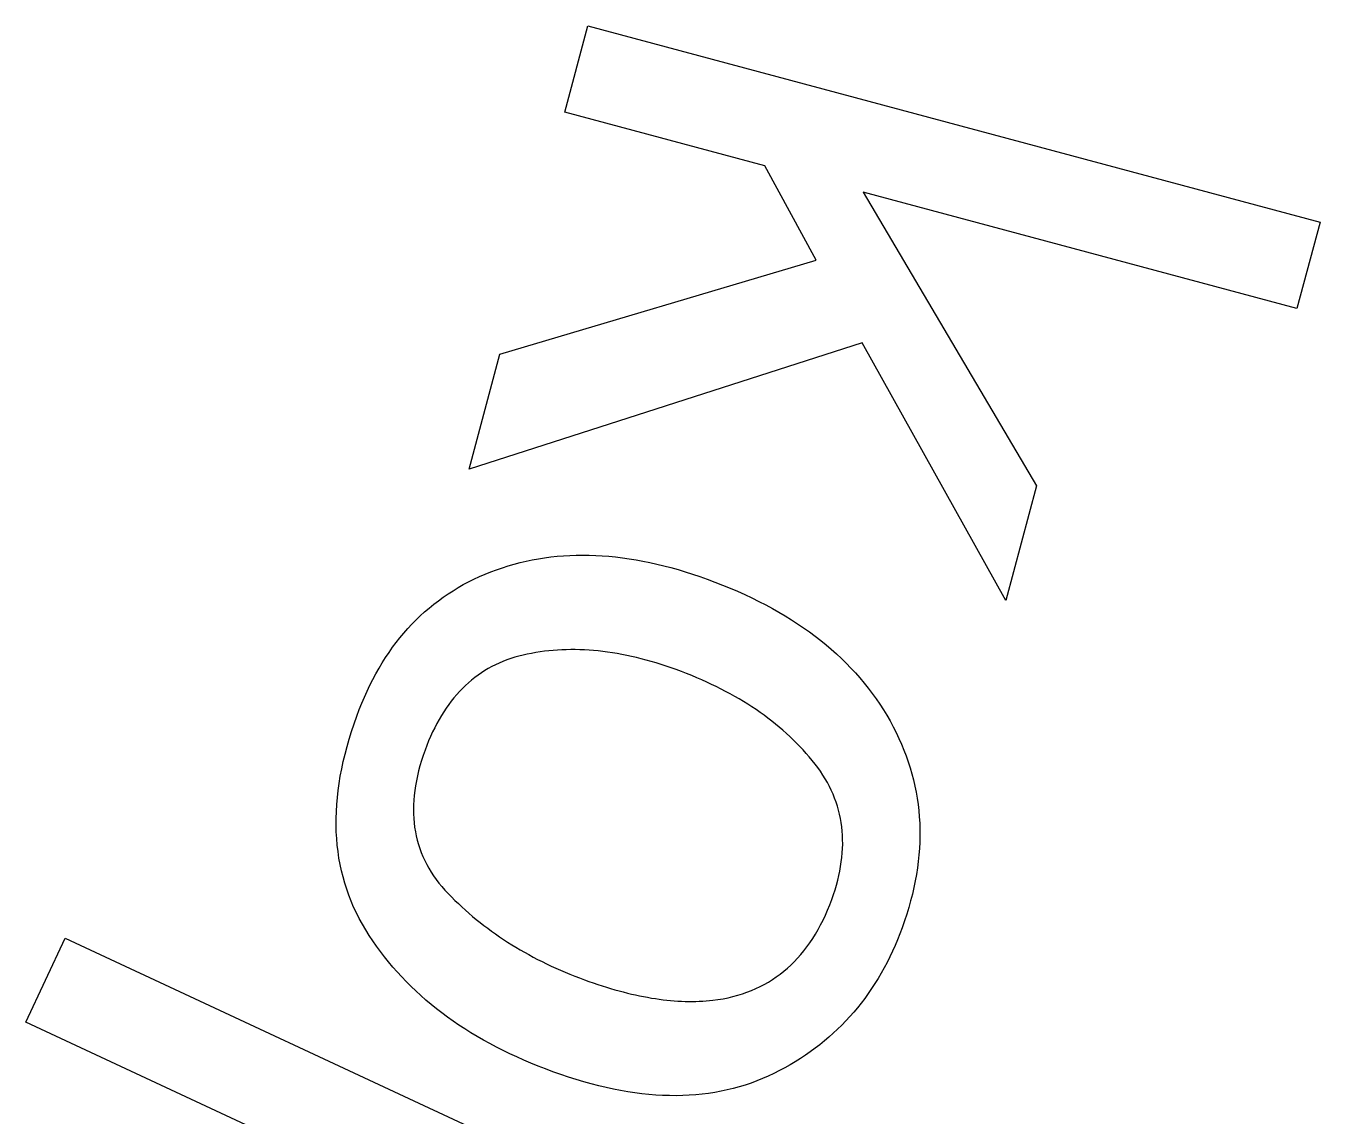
# Model space of a CAD drawing. Header units: metres. Extents: x -53 to 53, y -52 to 53.
# Drawn here: x 32.62 to 40.26, y -14.89 to -8.45 of the extents above; entities that cross this region are included whole.
import ezdxf

# ---------------------------------------------------------------- set-up
doc = ezdxf.new("R2010")
doc.units = ezdxf.units.M

msp = doc.modelspace()

# ---------------------------------------------------------------- linework, layer by layer
for p, q in [((35.7997, -8.96422), (35.9364, -8.45421)), ((35.9364, -8.45421), (40.2637, -9.61372)), ((36.983, -9.28127), (35.7997, -8.96422)), ((37.2851, -9.83846), (36.983, -9.28127)), ((40.1271, -10.1237), (37.5635, -9.43683)), ((37.5635, -9.43683), (38.5878, -11.17)), ((40.2637, -9.61372), (40.1271, -10.1237)), ((35.4167, -10.3938), (37.2851, -9.83846)), ((37.5573, -10.3255), (35.235, -11.0719)), ((35.235, -11.0719), (35.4167, -10.3938)), ((38.4061, -11.8481), (37.5573, -10.3255)), ((38.5878, -11.17), (38.4061, -11.8481)), ((35.5016, -11.6331), (35.5369, -11.6239)), ((35.5369, -11.6239), (35.5725, -11.6155)), ((35.5725, -11.6155), (35.6084, -11.608)), ((35.6084, -11.608), (35.6446, -11.6014)), ((35.6446, -11.6014), (35.681, -11.5956)), ((35.681, -11.5956), (35.7178, -11.5908)), ((35.7178, -11.5908), (35.7548, -11.5868)), ((35.7548, -11.5868), (35.7921, -11.5837)), ((35.7921, -11.5837), (35.8297, -11.5815)), ((35.8297, -11.5815), (35.8676, -11.5802)), ((35.8676, -11.5802), (35.9057, -11.5797)), ((35.9057, -11.5797), (35.9442, -11.5801)), ((35.9442, -11.5801), (35.983, -11.5814)), ((35.983, -11.5814), (36.022, -11.5836)), ((36.022, -11.5836), (36.0613, -11.5866)), ((36.0613, -11.5866), (36.1009, -11.5906)), ((36.1009, -11.5906), (36.1408, -11.5954)), ((36.1408, -11.5954), (36.1809, -11.6011)), ((36.1809, -11.6011), (36.2214, -11.6077)), ((36.2214, -11.6077), (36.2621, -11.6151)), ((36.2621, -11.6151), (36.3031, -11.6235)), ((36.3031, -11.6235), (36.3445, -11.6327)), ((35.2964, -11.707), (35.3295, -11.6926)), ((35.3295, -11.6926), (35.3632, -11.679)), ((35.3632, -11.679), (35.3974, -11.6662)), ((35.3974, -11.6662), (35.4318, -11.6543)), ((35.4318, -11.6543), (35.4666, -11.6433)), ((35.4666, -11.6433), (35.5016, -11.6331)), ((36.3445, -11.6327), (36.3861, -11.6428)), ((36.3861, -11.6428), (36.4279, -11.6537)), ((36.4279, -11.6537), (36.4701, -11.6656)), ((36.4701, -11.6656), (36.5126, -11.6783)), ((36.5126, -11.6783), (36.5553, -11.692)), ((36.5553, -11.692), (36.5983, -11.7065)), ((35.1399, -11.7902), (35.17, -11.772)), ((35.17, -11.772), (35.2007, -11.7546)), ((35.2007, -11.7546), (35.2319, -11.738)), ((35.2319, -11.738), (35.2638, -11.7221)), ((35.2638, -11.7221), (35.2964, -11.707)), ((36.5983, -11.7065), (36.6416, -11.7218)), ((36.6416, -11.7218), (36.6878, -11.739)), ((36.6878, -11.739), (36.7331, -11.7568)), ((36.7331, -11.7568), (36.7776, -11.775)), ((36.7776, -11.775), (36.8213, -11.7937)), ((35.0257, -11.8705), (35.0533, -11.8493)), ((35.0533, -11.8493), (35.0816, -11.8289)), ((35.0816, -11.8289), (35.1104, -11.8091)), ((35.1104, -11.8091), (35.1399, -11.7902)), ((36.8213, -11.7937), (36.8641, -11.813)), ((36.8641, -11.813), (36.9061, -11.8328)), ((36.9061, -11.8328), (36.9472, -11.8531)), ((36.9472, -11.8531), (36.9875, -11.8739)), ((34.9464, -11.9388), (34.9722, -11.9153)), ((34.9722, -11.9153), (34.9986, -11.8925)), ((34.9986, -11.8925), (35.0257, -11.8705)), ((36.9875, -11.8739), (37.0269, -11.8952)), ((37.0269, -11.8952), (37.0656, -11.917)), ((37.0656, -11.917), (37.1033, -11.9393)), ((34.8726, -12.0139), (34.8965, -11.9881)), ((34.8965, -11.9881), (34.9212, -11.9631)), ((34.9212, -11.9631), (34.9464, -11.9388)), ((37.1033, -11.9393), (37.1403, -11.9621)), ((37.1403, -11.9621), (37.1764, -11.9855)), ((37.1764, -11.9855), (37.2116, -12.0093)), ((34.8042, -12.0959), (34.8264, -12.0678)), ((34.8264, -12.0678), (34.8492, -12.0405)), ((34.8492, -12.0405), (34.8726, -12.0139)), ((37.2116, -12.0093), (37.246, -12.0337)), ((37.246, -12.0337), (37.2796, -12.0586)), ((37.2796, -12.0586), (37.3124, -12.084)), ((34.7413, -12.1848), (34.7617, -12.1544)), ((34.7617, -12.1544), (34.7826, -12.1248)), ((34.7826, -12.1248), (34.8042, -12.0959)), ((35.6286, -12.1558), (35.6034, -12.1603)), ((35.6539, -12.1518), (35.6286, -12.1558)), ((35.6795, -12.1483), (35.6539, -12.1518)), ((35.7051, -12.1454), (35.6795, -12.1483)), ((35.731, -12.1429), (35.7051, -12.1454)), ((35.7569, -12.1409), (35.731, -12.1429)), ((35.7831, -12.1395), (35.7569, -12.1409)), ((35.8094, -12.1386), (35.7831, -12.1395)), ((35.8359, -12.1381), (35.8094, -12.1386)), ((35.8625, -12.1382), (35.8359, -12.1381)), ((35.8893, -12.1388), (35.8625, -12.1382)), ((35.9163, -12.1399), (35.8893, -12.1388)), ((35.9434, -12.1414), (35.9163, -12.1399)), ((35.9707, -12.1436), (35.9434, -12.1414)), ((35.9981, -12.1461), (35.9707, -12.1436)), ((36.0257, -12.1492), (35.9981, -12.1461)), ((36.0534, -12.1529), (36.0257, -12.1492)), ((36.0813, -12.157), (36.0534, -12.1529)), ((36.1094, -12.1616), (36.0813, -12.157)), ((37.3124, -12.084), (37.3443, -12.1099)), ((37.3443, -12.1099), (37.3753, -12.1363)), ((37.3753, -12.1363), (37.4056, -12.1633)), ((34.7025, -12.2478), (34.7216, -12.2159)), ((34.7216, -12.2159), (34.7413, -12.1848)), ((35.3907, -12.2277), (35.3692, -12.2386)), ((35.4126, -12.2175), (35.3907, -12.2277)), ((35.435, -12.208), (35.4126, -12.2175)), ((35.4578, -12.1992), (35.435, -12.208)), ((35.4811, -12.191), (35.4578, -12.1992)), ((35.5048, -12.1836), (35.4811, -12.191)), ((35.5289, -12.1768), (35.5048, -12.1836)), ((35.5535, -12.1707), (35.5289, -12.1768)), ((35.5784, -12.1652), (35.5535, -12.1707)), ((35.6034, -12.1603), (35.5784, -12.1652)), ((36.1376, -12.1667), (36.1094, -12.1616)), ((36.166, -12.1724), (36.1376, -12.1667)), ((36.1946, -12.1785), (36.166, -12.1724)), ((36.2233, -12.1852), (36.1946, -12.1785)), ((36.2522, -12.1923), (36.2233, -12.1852)), ((36.2812, -12.2), (36.2522, -12.1923)), ((36.3104, -12.2081), (36.2812, -12.2)), ((36.3397, -12.2168), (36.3104, -12.2081)), ((36.3692, -12.226), (36.3397, -12.2168)), ((36.3989, -12.2356), (36.3692, -12.226)), ((36.4287, -12.2458), (36.3989, -12.2356)), ((37.4056, -12.1633), (37.435, -12.1907)), ((37.435, -12.1907), (37.4635, -12.2187)), ((37.4635, -12.2187), (37.4912, -12.2471)), ((34.666, -12.3139), (34.6839, -12.2805)), ((34.6839, -12.2805), (34.7025, -12.2478)), ((35.2683, -12.3032), (35.2494, -12.3182)), ((35.2876, -12.2889), (35.2683, -12.3032)), ((35.3073, -12.2753), (35.2876, -12.2889)), ((35.3275, -12.2624), (35.3073, -12.2753)), ((35.3481, -12.2501), (35.3275, -12.2624)), ((35.3692, -12.2386), (35.3481, -12.2501)), ((36.4587, -12.2565), (36.4287, -12.2458)), ((36.4898, -12.2681), (36.4587, -12.2565)), ((36.5205, -12.2799), (36.4898, -12.2681)), ((36.5508, -12.2921), (36.5205, -12.2799)), ((36.5807, -12.3045), (36.5508, -12.2921)), ((36.6101, -12.3172), (36.5807, -12.3045)), ((37.4912, -12.2471), (37.5181, -12.2761)), ((37.5181, -12.2761), (37.5441, -12.3056)), ((37.5441, -12.3056), (37.5693, -12.3356)), ((34.6159, -12.4187), (34.632, -12.383)), ((34.632, -12.383), (34.6487, -12.3481)), ((34.6487, -12.3481), (34.666, -12.3139)), ((35.1783, -12.3849), (35.1617, -12.4033)), ((35.1954, -12.3672), (35.1783, -12.3849)), ((35.213, -12.3502), (35.1954, -12.3672)), ((35.231, -12.3338), (35.213, -12.3502)), ((35.2494, -12.3182), (35.231, -12.3338)), ((36.6391, -12.3302), (36.6101, -12.3172)), ((36.6677, -12.3435), (36.6391, -12.3302)), ((36.6958, -12.3571), (36.6677, -12.3435)), ((36.7236, -12.371), (36.6958, -12.3571)), ((36.7509, -12.3852), (36.7236, -12.371)), ((36.7778, -12.3997), (36.7509, -12.3852)), ((37.5693, -12.3356), (37.5937, -12.3661)), ((37.5937, -12.3661), (37.6172, -12.3971)), ((34.5855, -12.4925), (34.6004, -12.4552)), ((34.6004, -12.4552), (34.6159, -12.4187)), ((35.1143, -12.4626), (35.0994, -12.4837)), ((35.1296, -12.4421), (35.1143, -12.4626)), ((35.1454, -12.4224), (35.1296, -12.4421)), ((35.1617, -12.4033), (35.1454, -12.4224)), ((36.8043, -12.4145), (36.7778, -12.3997)), ((36.8303, -12.4296), (36.8043, -12.4145)), ((36.8559, -12.4449), (36.8303, -12.4296)), ((36.8811, -12.4606), (36.8559, -12.4449)), ((36.9059, -12.4766), (36.8811, -12.4606)), ((37.6172, -12.3971), (37.6398, -12.4287)), ((37.6398, -12.4287), (37.6617, -12.4607)), ((37.6617, -12.4607), (37.6827, -12.4933)), ((34.555, -12.5764), (34.5712, -12.5305)), ((34.5712, -12.5305), (34.5855, -12.4925)), ((35.0709, -12.528), (35.0573, -12.5512)), ((35.0849, -12.5055), (35.0709, -12.528)), ((35.0994, -12.4837), (35.0849, -12.5055)), ((36.9303, -12.4928), (36.9059, -12.4766)), ((36.9542, -12.5094), (36.9303, -12.4928)), ((36.9778, -12.5262), (36.9542, -12.5094)), ((37.0009, -12.5433), (36.9778, -12.5262)), ((37.6827, -12.4933), (37.7028, -12.5264)), ((37.7028, -12.5264), (37.7222, -12.5599)), ((34.54, -12.6218), (34.555, -12.5764)), ((35.0314, -12.5996), (35.0191, -12.6248)), ((35.0441, -12.575), (35.0314, -12.5996)), ((35.0573, -12.5512), (35.0441, -12.575)), ((37.0235, -12.5608), (37.0009, -12.5433)), ((37.0458, -12.5785), (37.0235, -12.5608)), ((37.0676, -12.5965), (37.0458, -12.5785)), ((37.089, -12.6148), (37.0676, -12.5965)), ((37.11, -12.6334), (37.089, -12.6148)), ((37.7222, -12.5599), (37.7406, -12.5939)), ((37.7406, -12.5939), (37.758, -12.628)), ((34.5134, -12.7115), (34.5261, -12.6668)), ((34.5261, -12.6668), (34.54, -12.6218)), ((34.9959, -12.6773), (34.9849, -12.7046)), ((35.0073, -12.6507), (34.9959, -12.6773)), ((35.0191, -12.6248), (35.0073, -12.6507)), ((37.1306, -12.6523), (37.11, -12.6334)), ((37.1508, -12.6715), (37.1306, -12.6523)), ((37.1705, -12.691), (37.1508, -12.6715)), ((37.1898, -12.7108), (37.1705, -12.691)), ((37.758, -12.628), (37.7745, -12.6624)), ((37.7745, -12.6624), (37.7899, -12.6969)), ((34.4913, -12.7995), (34.5018, -12.7557)), ((34.5018, -12.7557), (34.5134, -12.7115)), ((34.9636, -12.7635), (34.9537, -12.7941)), ((34.9744, -12.7325), (34.9636, -12.7635)), ((34.9849, -12.7046), (34.9744, -12.7325)), ((37.2087, -12.7309), (37.1898, -12.7108)), ((37.2271, -12.7513), (37.2087, -12.7309)), ((37.2452, -12.7719), (37.2271, -12.7513)), ((37.2628, -12.7929), (37.2452, -12.7719)), ((37.7899, -12.6969), (37.8042, -12.7316)), ((37.8042, -12.7316), (37.8176, -12.7665)), ((37.8176, -12.7665), (37.8299, -12.8016)), ((34.4739, -12.8859), (34.482, -12.8429)), ((34.482, -12.8429), (34.4913, -12.7995)), ((34.9447, -12.8243), (34.9366, -12.8543)), ((34.9537, -12.7941), (34.9447, -12.8243)), ((37.2798, -12.8141), (37.2628, -12.7929)), ((37.2959, -12.8355), (37.2798, -12.8141)), ((37.3112, -12.8572), (37.2959, -12.8355)), ((37.8299, -12.8016), (37.8413, -12.8369)), ((37.8413, -12.8369), (37.8516, -12.8724)), ((34.4669, -12.9284), (34.4739, -12.8859)), ((34.9234, -12.9132), (34.9181, -12.9421)), ((34.9295, -12.8839), (34.9234, -12.9132)), ((34.9366, -12.8543), (34.9295, -12.8839)), ((37.3257, -12.8791), (37.3112, -12.8572)), ((37.3393, -12.9013), (37.3257, -12.8791)), ((37.352, -12.9236), (37.3393, -12.9013)), ((37.364, -12.9462), (37.352, -12.9236)), ((37.8516, -12.8724), (37.8609, -12.9081)), ((37.8609, -12.9081), (37.8691, -12.9439)), ((34.4564, -13.0123), (34.4611, -12.9706)), ((34.4611, -12.9706), (34.4669, -12.9284)), ((34.9105, -12.9991), (34.9081, -13.027)), ((34.9138, -12.9708), (34.9105, -12.9991)), ((34.9181, -12.9421), (34.9138, -12.9708)), ((37.3751, -12.969), (37.364, -12.9462)), ((37.3853, -12.9921), (37.3751, -12.969)), ((37.3947, -13.0153), (37.3853, -12.9921)), ((37.8691, -12.9439), (37.8764, -12.98)), ((37.8764, -12.98), (37.8826, -13.0162)), ((34.4504, -13.0946), (34.4528, -13.0537)), ((34.4528, -13.0537), (34.4564, -13.0123)), ((34.9066, -13.0547), (34.9061, -13.082)), ((34.9081, -13.027), (34.9066, -13.0547)), ((37.4032, -13.0388), (37.3947, -13.0153)), ((37.4109, -13.0626), (37.4032, -13.0388)), ((37.4178, -13.0865), (37.4109, -13.0626)), ((37.8826, -13.0162), (37.8879, -13.0526)), ((37.8879, -13.0526), (37.8921, -13.0893)), ((34.4491, -13.1752), (34.4492, -13.1351)), ((34.4492, -13.1351), (34.4504, -13.0946)), ((34.9061, -13.082), (34.9064, -13.1089)), ((34.9064, -13.1089), (34.9078, -13.1356)), ((34.9078, -13.1356), (34.91, -13.1619)), ((37.4238, -13.1107), (37.4178, -13.0865)), ((37.429, -13.1351), (37.4238, -13.1107)), ((37.4333, -13.1598), (37.429, -13.1351)), ((37.8921, -13.0893), (37.8952, -13.1261)), ((37.8952, -13.1261), (37.8974, -13.1631)), ((34.4502, -13.2149), (34.4491, -13.1752)), ((34.4524, -13.2542), (34.4502, -13.2149)), ((34.91, -13.1619), (34.9132, -13.1879)), ((34.9132, -13.1879), (34.9174, -13.2136)), ((34.9174, -13.2136), (34.9225, -13.2389)), ((37.4368, -13.1847), (37.4333, -13.1598)), ((37.4395, -13.2098), (37.4368, -13.1847)), ((37.4413, -13.2351), (37.4395, -13.2098)), ((37.8974, -13.1631), (37.8986, -13.2003)), ((37.8986, -13.2003), (37.8987, -13.2377)), ((34.4557, -13.2931), (34.4524, -13.2542)), ((34.4603, -13.3315), (34.4557, -13.2931)), ((34.9225, -13.2389), (34.9285, -13.2639)), ((34.9285, -13.2639), (34.9354, -13.2886)), ((34.9354, -13.2886), (34.9433, -13.3129)), ((37.4422, -13.2607), (37.4413, -13.2351)), ((37.4416, -13.3125), (37.4424, -13.2865)), ((37.4424, -13.2865), (37.4422, -13.2607)), ((37.8978, -13.2753), (37.8959, -13.313)), ((37.8987, -13.2377), (37.8978, -13.2753)), ((34.4659, -13.3696), (34.4603, -13.3315)), ((34.4728, -13.4072), (34.4659, -13.3696)), ((34.9433, -13.3129), (34.9521, -13.3369)), ((34.9521, -13.3369), (34.9619, -13.3606)), ((34.9619, -13.3606), (34.9726, -13.384)), ((37.4344, -13.3919), (37.4377, -13.3652)), ((37.4377, -13.3652), (37.4401, -13.3387)), ((37.4401, -13.3387), (37.4416, -13.3125)), ((37.893, -13.351), (37.8891, -13.3891)), ((37.8959, -13.313), (37.893, -13.351)), ((34.4807, -13.4444), (34.4728, -13.4072)), ((34.4899, -13.4812), (34.4807, -13.4444)), ((34.9726, -13.384), (34.9842, -13.407)), ((34.9842, -13.407), (34.9968, -13.4297)), ((34.9968, -13.4297), (35.0103, -13.452)), ((35.0103, -13.452), (35.0247, -13.4741)), ((37.4196, -13.4734), (37.4253, -13.446)), ((37.4253, -13.446), (37.4303, -13.4188)), ((37.4303, -13.4188), (37.4344, -13.3919)), ((37.8841, -13.4274), (37.8782, -13.466)), ((37.8891, -13.3891), (37.8841, -13.4274)), ((34.5001, -13.5176), (34.4899, -13.4812)), ((34.5115, -13.5536), (34.5001, -13.5176)), ((35.0247, -13.4741), (35.0401, -13.4958)), ((35.0401, -13.4958), (35.0565, -13.5172)), ((35.0565, -13.5172), (35.0737, -13.5382)), ((37.3971, -13.5569), (37.4054, -13.5289)), ((37.4054, -13.5289), (37.4129, -13.501)), ((37.4129, -13.501), (37.4196, -13.4734)), ((37.8712, -13.5047), (37.8632, -13.5436)), ((37.8782, -13.466), (37.8712, -13.5047)), ((34.5241, -13.5892), (34.5115, -13.5536)), ((34.5378, -13.6243), (34.5241, -13.5892)), ((35.0737, -13.5382), (35.0919, -13.5589)), ((35.0919, -13.5589), (35.111, -13.5793)), ((35.111, -13.5793), (35.1308, -13.5994)), ((35.1308, -13.5994), (35.1509, -13.6192)), ((37.378, -13.6138), (37.388, -13.5852)), ((37.388, -13.5852), (37.3971, -13.5569)), ((37.8542, -13.5827), (37.8441, -13.622)), ((37.8632, -13.5436), (37.8542, -13.5827)), ((34.5527, -13.6591), (34.5378, -13.6243)), ((34.5687, -13.6934), (34.5527, -13.6591)), ((35.1509, -13.6192), (35.1713, -13.6388)), ((35.1713, -13.6388), (35.1919, -13.658)), ((35.1919, -13.658), (35.2129, -13.6769)), ((35.2129, -13.6769), (35.2341, -13.6956)), ((37.3401, -13.7069), (37.3533, -13.6767)), ((37.3533, -13.6767), (37.3659, -13.6457)), ((37.3659, -13.6457), (37.378, -13.6138)), ((37.8331, -13.6615), (37.821, -13.7012)), ((37.8441, -13.622), (37.8331, -13.6615)), ((34.5859, -13.7273), (34.5687, -13.6934)), ((34.6042, -13.7608), (34.5859, -13.7273)), ((34.6237, -13.7939), (34.6042, -13.7608)), ((35.2341, -13.6956), (35.2557, -13.7139)), ((35.2557, -13.7139), (35.2775, -13.732)), ((35.2775, -13.732), (35.2996, -13.7497)), ((35.2996, -13.7497), (35.322, -13.7672)), ((37.2969, -13.7922), (37.3119, -13.7647)), ((37.3119, -13.7647), (37.3263, -13.7362)), ((37.3263, -13.7362), (37.3401, -13.7069)), ((37.8079, -13.741), (37.7938, -13.7811)), ((37.821, -13.7012), (37.8079, -13.741)), ((32.6158, -14.3392), (32.8478, -13.8417)), ((32.8478, -13.8417), (36.9661, -15.7621)), ((34.6443, -13.8266), (34.6237, -13.7939)), ((34.6658, -13.8589), (34.6443, -13.8266)), ((35.322, -13.7672), (35.3447, -13.7844)), ((35.3447, -13.7844), (35.3676, -13.8013)), ((35.3676, -13.8013), (35.3909, -13.8179)), ((35.3909, -13.8179), (35.4144, -13.8342)), ((35.4144, -13.8342), (35.4383, -13.8502)), ((37.2653, -13.8448), (37.2814, -13.819)), ((37.2814, -13.819), (37.2969, -13.7922)), ((37.7804, -13.8168), (37.7664, -13.8519)), ((37.7938, -13.7811), (37.7804, -13.8168)), ((34.6881, -13.8907), (34.6658, -13.8589)), ((34.711, -13.922), (34.6881, -13.8907)), ((35.4383, -13.8502), (35.4624, -13.8659)), ((35.4624, -13.8659), (35.4868, -13.8813)), ((35.4868, -13.8813), (35.5115, -13.8965)), ((35.5115, -13.8965), (35.5365, -13.9113)), ((35.5365, -13.9113), (35.5617, -13.9259)), ((37.1951, -13.9395), (37.2135, -13.9171)), ((37.2135, -13.9171), (37.2314, -13.8939)), ((37.2314, -13.8939), (37.2486, -13.8698)), ((37.2486, -13.8698), (37.2653, -13.8448)), ((37.7518, -13.8863), (37.7366, -13.9202)), ((37.7664, -13.8519), (37.7518, -13.8863)), ((34.7347, -13.9528), (34.711, -13.922)), ((34.7591, -13.9832), (34.7347, -13.9528)), ((34.7842, -14.013), (34.7591, -13.9832)), ((35.5617, -13.9259), (35.5873, -13.9401)), ((35.5873, -13.9401), (35.6131, -13.9541)), ((35.6131, -13.9541), (35.6393, -13.9678)), ((35.6393, -13.9678), (35.6657, -13.9812)), ((35.6657, -13.9812), (35.6924, -13.9943)), ((35.6924, -13.9943), (35.7194, -14.0071)), ((37.1364, -14.0014), (37.1565, -13.9817)), ((37.1565, -13.9817), (37.1761, -13.961)), ((37.1761, -13.961), (37.1951, -13.9395)), ((37.7045, -13.9862), (37.6875, -14.0183)), ((37.7208, -13.9535), (37.7045, -13.9862)), ((37.7366, -13.9202), (37.7208, -13.9535)), ((34.81, -14.0423), (34.7842, -14.013)), ((34.8365, -14.0711), (34.81, -14.0423)), ((34.8637, -14.0995), (34.8365, -14.0711)), ((35.7194, -14.0071), (35.7467, -14.0196)), ((35.7467, -14.0196), (35.7743, -14.0318)), ((35.7743, -14.0318), (35.8021, -14.0437)), ((35.8021, -14.0437), (35.8303, -14.0554)), ((35.8303, -14.0554), (35.8587, -14.0667)), ((35.8587, -14.0667), (35.8874, -14.0778)), ((37.027, -14.0873), (37.05, -14.0719)), ((37.05, -14.0719), (37.0725, -14.0556)), ((37.0725, -14.0556), (37.0943, -14.0384)), ((37.0943, -14.0384), (37.1157, -14.0204)), ((37.1157, -14.0204), (37.1364, -14.0014)), ((37.6699, -14.0498), (37.6517, -14.0807)), ((37.6875, -14.0183), (37.6699, -14.0498)), ((34.8916, -14.1273), (34.8637, -14.0995)), ((34.9203, -14.1547), (34.8916, -14.1273)), ((35.8874, -14.0778), (35.9165, -14.0885)), ((35.9165, -14.0885), (35.9428, -14.0979)), ((35.9428, -14.0979), (35.9689, -14.107)), ((35.9689, -14.107), (35.9948, -14.1158)), ((35.9948, -14.1158), (36.0205, -14.1241)), ((36.0205, -14.1241), (36.046, -14.1321)), ((36.046, -14.1321), (36.0713, -14.1397)), ((36.0713, -14.1397), (36.0963, -14.147)), ((36.0963, -14.147), (36.1212, -14.1539)), ((36.9031, -14.1516), (36.929, -14.1404)), ((36.929, -14.1404), (36.9544, -14.1285)), ((36.9544, -14.1285), (36.9792, -14.1156)), ((36.9792, -14.1156), (37.0034, -14.1019)), ((37.0034, -14.1019), (37.027, -14.0873)), ((37.6135, -14.1406), (37.5936, -14.1697)), ((37.6329, -14.111), (37.6135, -14.1406)), ((37.6517, -14.0807), (37.6329, -14.111)), ((34.9497, -14.1815), (34.9203, -14.1547)), ((34.9797, -14.2079), (34.9497, -14.1815)), ((35.0105, -14.2338), (34.9797, -14.2079)), ((36.1212, -14.1539), (36.1458, -14.1604)), ((36.1458, -14.1604), (36.1703, -14.1666)), ((36.1703, -14.1666), (36.1945, -14.1725)), ((36.1945, -14.1725), (36.2185, -14.1779)), ((36.2185, -14.1779), (36.2424, -14.183)), ((36.2424, -14.183), (36.266, -14.1878)), ((36.266, -14.1878), (36.2894, -14.1921)), ((36.2894, -14.1921), (36.3126, -14.1962)), ((36.3126, -14.1962), (36.3355, -14.1998)), ((36.3355, -14.1998), (36.3583, -14.2031)), ((36.3583, -14.2031), (36.3809, -14.2061)), ((36.3809, -14.2061), (36.4033, -14.2086)), ((36.4033, -14.2086), (36.4254, -14.2108)), ((36.4254, -14.2108), (36.4473, -14.2127)), ((36.4473, -14.2127), (36.4691, -14.2142)), ((36.4691, -14.2142), (36.4906, -14.2153)), ((36.4906, -14.2153), (36.5119, -14.2161)), ((36.5119, -14.2161), (36.533, -14.2165)), ((36.533, -14.2165), (36.5539, -14.2165)), ((36.5539, -14.2165), (36.5746, -14.2162)), ((36.5746, -14.2162), (36.5951, -14.2155)), ((36.5951, -14.2155), (36.6153, -14.2145)), ((36.6153, -14.2145), (36.6354, -14.2131)), ((36.6354, -14.2131), (36.6553, -14.2113)), ((36.6553, -14.2113), (36.6749, -14.2092)), ((36.6749, -14.2092), (36.7055, -14.205)), ((36.7055, -14.205), (36.7354, -14.2)), ((36.7354, -14.2), (36.7648, -14.1941)), ((36.7648, -14.1941), (36.7936, -14.1873)), ((36.7936, -14.1873), (36.8219, -14.1797)), ((36.8219, -14.1797), (36.8495, -14.1712)), ((36.8495, -14.1712), (36.8766, -14.1618)), ((36.8766, -14.1618), (36.9031, -14.1516)), ((37.573, -14.1982), (37.5518, -14.2261)), ((37.5936, -14.1697), (37.573, -14.1982)), ((35.042, -14.2592), (35.0105, -14.2338)), ((35.0742, -14.2841), (35.042, -14.2592)), ((35.1071, -14.3085), (35.0742, -14.2841)), ((37.5076, -14.2801), (37.4847, -14.3061)), ((37.53, -14.2534), (37.5076, -14.2801)), ((37.5518, -14.2261), (37.53, -14.2534)), ((34.0632, -15.0142), (32.6158, -14.3392)), ((35.1407, -14.3324), (35.1071, -14.3085)), ((35.1751, -14.3558), (35.1407, -14.3324)), ((35.2101, -14.3787), (35.1751, -14.3558)), ((37.4369, -14.3565), (37.4122, -14.3808)), ((37.4611, -14.3316), (37.4369, -14.3565)), ((37.4847, -14.3061), (37.4611, -14.3316)), ((35.2459, -14.4011), (35.2101, -14.3787)), ((35.2823, -14.423), (35.2459, -14.4011)), ((35.3195, -14.4445), (35.2823, -14.423)), ((35.3574, -14.4654), (35.3195, -14.4445)), ((37.3343, -14.45), (37.3071, -14.4719)), ((37.3608, -14.4275), (37.3343, -14.45)), ((37.3868, -14.4044), (37.3608, -14.4275)), ((37.4122, -14.3808), (37.3868, -14.4044)), ((35.396, -14.4859), (35.3574, -14.4654)), ((35.4353, -14.5058), (35.396, -14.4859)), ((35.4754, -14.5253), (35.4353, -14.5058)), ((35.5161, -14.5442), (35.4754, -14.5253)), ((37.251, -14.5138), (37.222, -14.5339)), ((37.2794, -14.4931), (37.251, -14.5138)), ((37.3071, -14.4719), (37.2794, -14.4931)), ((35.5576, -14.5627), (35.5161, -14.5442)), ((35.5997, -14.5807), (35.5576, -14.5627)), ((35.6426, -14.5982), (35.5997, -14.5807)), ((35.6862, -14.6152), (35.6426, -14.5982)), ((37.1316, -14.5905), (37.1002, -14.6082)), ((37.1623, -14.5722), (37.1316, -14.5905)), ((37.1925, -14.5534), (37.1623, -14.5722)), ((37.222, -14.5339), (37.1925, -14.5534)), ((35.7305, -14.6317), (35.6862, -14.6152)), ((35.7765, -14.648), (35.7305, -14.6317)), ((35.8221, -14.6633), (35.7765, -14.648)), ((35.8674, -14.6776), (35.8221, -14.6633)), ((35.9122, -14.691), (35.8674, -14.6776)), ((36.9692, -14.6721), (36.9353, -14.6859)), ((37.0027, -14.6574), (36.9692, -14.6721)), ((37.0358, -14.6417), (37.0027, -14.6574)), ((37.0683, -14.6252), (37.0358, -14.6417)), ((37.1002, -14.6082), (37.0683, -14.6252)), ((35.9566, -14.7033), (35.9122, -14.691)), ((36.0006, -14.7146), (35.9566, -14.7033)), ((36.0442, -14.7249), (36.0006, -14.7146)), ((36.0874, -14.7343), (36.0442, -14.7249)), ((36.1302, -14.7426), (36.0874, -14.7343)), ((36.1727, -14.7499), (36.1302, -14.7426)), ((36.2146, -14.7562), (36.1727, -14.7499)), ((36.2562, -14.7615), (36.2146, -14.7562)), ((36.6497, -14.7596), (36.6122, -14.7643)), ((36.6868, -14.7539), (36.6497, -14.7596)), ((36.7236, -14.7471), (36.6868, -14.7539)), ((36.7599, -14.7394), (36.7236, -14.7471)), ((36.7958, -14.7307), (36.7599, -14.7394)), ((36.8313, -14.721), (36.7958, -14.7307)), ((36.8664, -14.7103), (36.8313, -14.721)), ((36.9011, -14.6986), (36.8664, -14.7103)), ((36.9353, -14.6859), (36.9011, -14.6986)), ((36.2974, -14.7658), (36.2562, -14.7615)), ((36.3382, -14.7691), (36.2974, -14.7658)), ((36.3785, -14.7714), (36.3382, -14.7691)), ((36.4185, -14.7728), (36.3785, -14.7714)), ((36.458, -14.7731), (36.4185, -14.7728)), ((36.4972, -14.7724), (36.458, -14.7731)), ((36.5359, -14.7707), (36.4972, -14.7724)), ((36.5743, -14.768), (36.5359, -14.7707)), ((36.6122, -14.7643), (36.5743, -14.768))]:
    msp.add_line(p, q)

doc.saveas('drawing.dxf')
